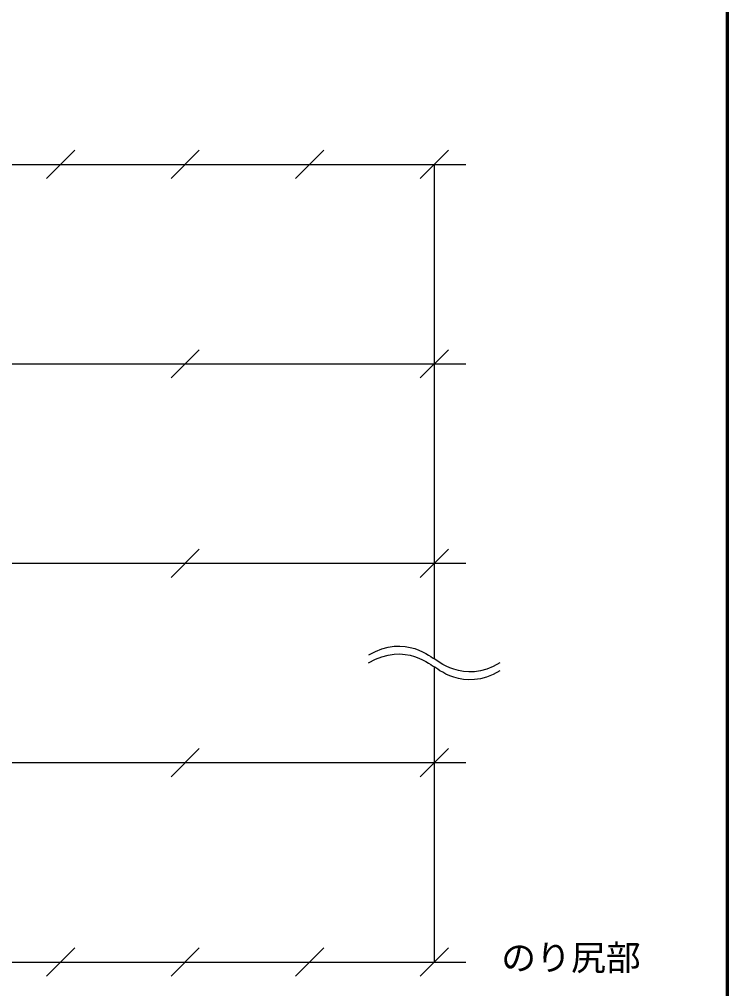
# Model space of a CAD drawing. Units: millimetres, scale not verified. Extents: x 200 to 8200, y 200 to 5838.
# Drawn here: x 6779 to 8200, y 2104 to 4049 of the extents above; entities that cross this region are included whole.
import ezdxf
from ezdxf.enums import TextEntityAlignment as Align

# ---------------------------------------------------------------- set-up
doc = ezdxf.new("R2010")
doc.units = ezdxf.units.MM
doc.header["$LTSCALE"] = 20
for name, color, linetype, lineweight in [('C-STR', 7, 'Continuous', 25), ('C-STR-TXT', 7, 'Continuous', 25), ('C-TTL', 2, 'Continuous', 70)]:
    doc.layers.add(name, color=color, linetype=linetype, lineweight=lineweight)
doc.styles.add('ＭＳ ゴシック', font='')
doc.styles.get('ＭＳ ゴシック').set_extended_font_data('MS Gothic')

msp = doc.modelspace()

# ---------------------------------------------------------------- linework, layer by layer
at = {"layer": 'C-STR'}
for p, q in [((6833.23, 3729.38), (6889.79, 3785.95)), ((7083.23, 3729.38), (7139.79, 3785.95)), ((7333.23, 3729.38), (7389.79, 3785.95)), ((7583.23, 3729.38), (7639.79, 3785.95)), ((7611.51, 2765.65), (7611.51, 3757.66)), ((7083.23, 3329.38), (7139.79, 3385.95)), ((7583.23, 3329.38), (7639.79, 3385.95)), ((7083.23, 2929.38), (7139.79, 2985.95)), ((7583.23, 2929.38), (7639.79, 2985.95)), ((7611.51, 2157.66), (7611.51, 2749.68)), ((7083.23, 2529.38), (7139.79, 2585.95)), ((7583.23, 2529.38), (7639.79, 2585.95)), ((6833.23, 2129.38), (6889.79, 2185.95)), ((7083.23, 2129.38), (7139.79, 2185.95)), ((7333.23, 2129.38), (7389.79, 2185.95)), ((7583.23, 2129.38), (7639.79, 2185.95))]:
    msp.add_line(p, q, dxfattribs=at)
at = {"layer": 'C-STR', "color": 3}
for p, q in [((5611.51, 3757.66), (7674.51, 3757.66)), ((5611.51, 3357.66), (7674.51, 3357.66)), ((5611.51, 2957.66), (7674.51, 2957.66)), ((5611.51, 2557.66), (7674.51, 2557.66)), ((5611.51, 2157.66), (7674.51, 2157.66))]:
    msp.add_line(p, q, dxfattribs=at)
at = {"layer": 'C-STR'}
for points in [[(7479.6, 2757.7), (7552.97, 2802.32), (7608.47, 2749.91), (7611.3, 2749.74)], [(7479.81, 2773.61), (7553.18, 2818.23), (7608.68, 2765.83), (7611.51, 2765.65)], [(7743.21, 2757.7), (7669.84, 2713.08), (7614.34, 2765.48), (7611.51, 2765.65)], [(7743, 2741.78), (7669.63, 2697.16), (7614.13, 2749.57), (7611.3, 2749.74)]]:
    msp.add_open_spline(points, degree=3, dxfattribs=at)
at = {"layer": 'C-TTL'}
msp.add_lwpolyline([(200, 200), (8200, 200), (8200, 5740), (200, 5740)], close=True, dxfattribs=at)

# ---------------------------------------------------------------- texts
at = {"layer": 'C-STR-TXT', "style": 'ＭＳ ゴシック'}
msp.add_text('のり尻部', height=51.32, dxfattribs=at).set_placement((7745.61, 2125.57), align=Align.BOTTOM_LEFT)

doc.saveas('drawing.dxf')
